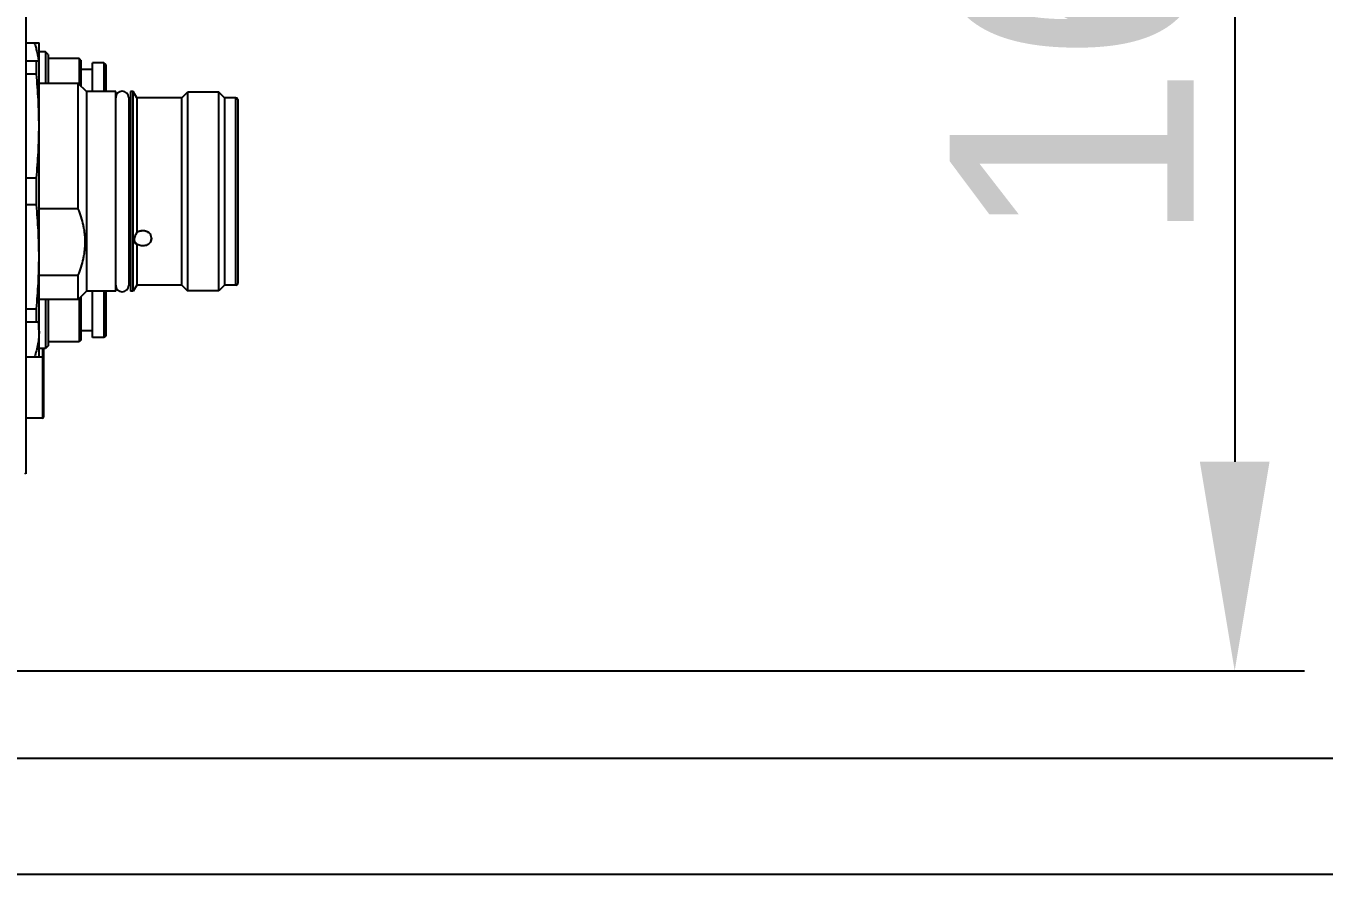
# Model space of a CAD drawing. Header units: millimetres. Extents: x 4086 to 8300, y 123 to 1549.
# Drawn here: x 7021.01 to 7058.25, y 979.22 to 1003.54 of the extents above; entities that cross this region are included whole.
import ezdxf

# ---------------------------------------------------------------- set-up
doc = ezdxf.new("R2010")
doc.units = ezdxf.units.MM
doc.layers.add('外形图', color=7, linetype='Continuous')
doc.layers.add('尺寸标注', color=7, linetype='Continuous')
doc.styles.add('思源黑', font='SourceHanSansCN-Normal.ttf')
doc.dimstyles.new('尺寸标注_1_4比例', dxfattribs={"dimtxt": 7, "dimasz": 6, "dimexe": 2, "dimexo": 1.5, "dimgap": 1, "dimtad": 1, "dimdec": 1, "dimlfac": 4, "dimdsep": 46, "dimtxsty": '思源黑', "dimcen": 0.09, "dimadec": 0, "dimazin": 0, "dimtp": 0.01, "dimtm": 0.01, "dimtfac": 1, "dimtdec": 1, "dimtofl": 0, "dimtmove": 0, "dimatfit": 3, "dimfxl": 1, "dimtolj": 1, "dimarcsym": 0})

# ---------------------------------------------------------------- blocks, each defined once
blk = doc.blocks.new('*D945')
at = {"layer": 'Defpoints', "color": 0}
for p in [(6972.764, 1025.043), (7012.764, 985.043), (7055.689, 985.043)]:
    blk.add_point(p, dxfattribs=at)
at = {"layer": '尺寸标注', "color": 0, "lineweight": -2}
for p, q in [((6974.264, 1025.043), (7057.689, 1025.043)), ((7055.689, 1019.043), (7055.689, 991.043)), ((7014.264, 985.043), (7057.689, 985.043))]:
    blk.add_line(p, q, dxfattribs=at)
at = {"layer": '尺寸标注', "color": 0}
for points in [[(7056.689, 1019.043), (7054.689, 1019.043), (7055.689, 1025.043)], [(7054.689, 991.043), (7056.689, 991.043), (7055.689, 985.043)]]:
    blk.add_solid(points, dxfattribs=at)
at = {"layer": '尺寸标注', "color": 0, "insert": (7051.064, 1005.043), "char_height": 7, "attachment_point": 5, "rotation": 90, "style": '思源黑'}
blk.add_mtext('\\A1;160', dxfattribs=at)
blk = doc.blocks.new('*D947')
at = {"layer": 'Defpoints', "color": 0}
for p in [(6975.889, 1027.543), (6975.889, 982.543), (7080.178, 982.543)]:
    blk.add_point(p, dxfattribs=at)
at = {"layer": '尺寸标注', "color": 0, "lineweight": -2}
for p, q in [((6977.389, 1027.543), (7082.178, 1027.543)), ((7080.178, 1021.543), (7080.178, 988.543)), ((6977.389, 982.543), (7082.178, 982.543))]:
    blk.add_line(p, q, dxfattribs=at)
at = {"layer": '尺寸标注', "color": 0}
for points in [[(7081.178, 1021.543), (7079.178, 1021.543), (7080.178, 1027.543)], [(7079.178, 988.543), (7081.178, 988.543), (7080.178, 982.543)]]:
    blk.add_solid(points, dxfattribs=at)
at = {"layer": '尺寸标注', "color": 0, "insert": (7075.554, 1005.043), "char_height": 7, "attachment_point": 5, "rotation": 90, "style": '思源黑'}
blk.add_mtext('\\A1;180', dxfattribs=at)
blk = doc.blocks.new('*D948')
at = {"layer": 'Defpoints', "color": 0}
for p in [(6992.764, 1030.868), (6992.87, 979.217), (7106.779, 979.217)]:
    blk.add_point(p, dxfattribs=at)
at = {"layer": '尺寸标注', "color": 0, "lineweight": -2}
for p, q in [((6994.264, 1030.868), (7108.779, 1030.868)), ((7106.779, 1024.868), (7106.779, 985.217)), ((6994.37, 979.217), (7108.779, 979.217))]:
    blk.add_line(p, q, dxfattribs=at)
at = {"layer": '尺寸标注', "color": 0}
for points in [[(7107.779, 1024.868), (7105.779, 1024.868), (7106.779, 1030.868)], [(7105.779, 985.217), (7107.779, 985.217), (7106.779, 979.217)]]:
    blk.add_solid(points, dxfattribs=at)
at = {"layer": '尺寸标注', "color": 0, "insert": (7102.155, 1005.043), "char_height": 7, "attachment_point": 5, "rotation": 90, "style": '思源黑'}
blk.add_mtext('\\A1;\\A1;206.5', dxfattribs=at)

msp = doc.modelspace()

# ---------------------------------------------------------------- linework, layer by layer
at = {"layer": '外形图'}
for p, q in [((7021.014, 1019.3931), (7021.014, 990.6927)), ((7021.014, 1003.0586), (7021.389, 1003.0586)), ((7021.389, 994.043), (7021.389, 1003.0586)), ((7021.014, 1002.543), (7021.389, 1002.543)), ((7021.314, 1002.1563), (7021.314, 1002.543)), ((7021.5765, 1002.793), (7021.389, 1002.793)), ((7021.6515, 1002.718), (7021.5765, 1002.793)), ((7021.5765, 1002.793), (7021.5765, 1001.893)), ((7021.6515, 1002.718), (7021.6515, 1001.893)), ((7022.5365, 1002.6055), (7021.6515, 1002.6055)), ((7022.5865, 1002.5555), (7022.5365, 1002.6055)), ((7022.5365, 1002.6055), (7022.5365, 1001.8705)), ((7022.5865, 1002.5555), (7022.5865, 1001.8205)), ((7023.2515, 1002.4805), (7022.919, 1002.4805)), ((7022.919, 1001.6555), (7022.919, 1002.4805)), ((7023.3015, 1002.4305), (7023.2515, 1002.4805)), ((7023.2515, 1002.4805), (7023.2515, 1001.6555)), ((7021.314, 1002.1563), (7021.014, 1002.1563)), ((7022.919, 1002.293), (7022.5865, 1002.293)), ((7023.3015, 1002.4305), (7023.3015, 1001.6555)), ((7022.514, 1001.893), (7021.389, 1001.893)), ((7022.7515, 1001.6555), (7022.514, 1001.893)), ((7022.514, 998.2917), (7022.514, 1001.893)), ((7023.589, 1001.6555), (7022.7515, 1001.6555)), ((7022.7515, 1001.6555), (7022.7515, 995.9305)), ((7023.589, 995.9305), (7023.589, 1001.6555)), ((7023.964, 1001.4805), (7023.964, 996.1055)), ((7024.014, 1001.4055), (7023.964, 1001.4055)), ((7024.089, 1001.6555), (7024.014, 1001.6555)), ((7024.014, 1001.6555), (7024.014, 995.9305)), ((7024.1901, 1001.4805), (7024.089, 1001.6555)), ((7024.089, 995.9305), (7024.089, 1001.6555)), ((7025.489, 1001.4805), (7024.1901, 1001.4805)), ((7024.1901, 1001.4805), (7024.1901, 997.6139)), ((7025.489, 1001.4805), (7025.6515, 1001.643)), ((7025.489, 996.1055), (7025.489, 1001.4805)), ((7026.5515, 1001.643), (7025.6515, 1001.643)), ((7025.6515, 1001.643), (7025.6515, 995.943)), ((7026.714, 1001.4805), (7026.5515, 1001.643)), ((7026.5515, 995.943), (7026.5515, 1001.643)), ((7027.039, 1001.4805), (7026.714, 1001.4805)), ((7026.714, 1001.4805), (7026.714, 996.1055)), ((7027.039, 996.1055), (7027.039, 1001.4805)), ((7027.089, 1001.4305), (7027.089, 996.1555)), ((7021.014, 999.1798), (7021.314, 999.1798)), ((7021.314, 998.4063), (7021.314, 999.1798)), ((7021.314, 998.4063), (7021.014, 998.4063)), ((7022.514, 998.2917), (7021.389, 998.2917)), ((7024.1879, 997.6102), (7024.1881, 997.6044)), ((7024.1881, 997.2967), (7024.1879, 997.2909)), ((7024.1901, 997.2892), (7024.1901, 996.1055)), ((7024.5849, 997.552), (7024.5905, 997.552)), ((7024.5905, 997.3491), (7024.5849, 997.3491)), ((7021.389, 996.3943), (7022.514, 996.3943)), ((7022.514, 995.693), (7022.514, 996.3943)), ((7024.014, 996.1805), (7023.964, 996.1805)), ((7022.7515, 995.9305), (7022.514, 995.693)), ((7022.5865, 995.7655), (7022.5865, 994.5305)), ((7023.589, 995.9305), (7022.7515, 995.9305)), ((7022.919, 994.6055), (7022.919, 995.9305)), ((7023.2515, 995.9305), (7023.2515, 994.6055)), ((7023.3015, 995.9305), (7023.3015, 994.6555)), ((7024.089, 995.9305), (7024.014, 995.9305)), ((7024.1901, 996.1055), (7024.089, 995.9305)), ((7025.489, 996.1055), (7024.1901, 996.1055)), ((7025.489, 996.1055), (7025.6515, 995.943)), ((7026.5515, 995.943), (7025.6515, 995.943)), ((7026.714, 996.1055), (7026.5515, 995.943)), ((7027.039, 996.1055), (7026.714, 996.1055)), ((7021.014, 995.4298), (7021.314, 995.4298)), ((7021.314, 995.043), (7021.314, 995.4298)), ((7022.514, 995.693), (7021.389, 995.693)), ((7021.5765, 995.693), (7021.5765, 994.293)), ((7021.6515, 995.693), (7021.6515, 994.368)), ((7022.5365, 995.7155), (7022.5365, 994.4805)), ((7021.389, 995.043), (7021.014, 995.043)), ((7022.919, 994.793), (7022.5865, 994.793)), ((7023.3015, 994.6555), (7023.2515, 994.6055)), ((7021.5765, 994.293), (7021.389, 994.293)), ((7021.489, 994.293), (7021.489, 992.293)), ((7021.514, 994.293), (7021.514, 992.318)), ((7021.6515, 994.368), (7021.5765, 994.293)), ((7022.5365, 994.4805), (7021.6515, 994.4805)), ((7022.5865, 994.5305), (7022.5365, 994.4805)), ((7023.2515, 994.6055), (7022.919, 994.6055)), ((7021.489, 994.043), (7021.014, 994.043)), ((7021.489, 992.293), (7021.014, 992.293)), ((7021.014, 990.6929), (7020.9805, 990.7094))]:
    msp.add_line(p, q, dxfattribs=at)
for centre, radius, start, end in [((7023.7765, 1001.4805), 0.1875, 0, 180), ((7027.039, 1001.4305), 0.05, 0, 90), ((7024.9354, 997.1686), 0.8683, 149.14468, 149.42595), ((7027.039, 996.1555), 0.05, 270, 0), ((7023.7765, 996.1055), 0.1875, 180, 0), ((7019.3725, 994.7839), 2.0166, 0.03807, 7.38271), ((7021.489, 994.018), 0.025, 0, 90), ((7021.489, 992.318), 0.025, 270, 0)]:
    msp.add_arc(centre, radius, start, end, dxfattribs=at)
for points, knots in [([(7021.2537, 1003.0586), (7021.2677, 1003.0165), (7021.2942, 1002.9318), (7021.3282, 1002.8035), (7021.3556, 1002.6739), (7021.369, 1002.5867), (7021.3742, 1002.543)], [0, 0, 0, 0, 0.2510796, 0.5014108, 0.7510205, 1, 1, 1, 1]), ([(7021.389, 1000.6681), (7021.389, 1000.7922), (7021.3857, 1001.0406), (7021.3711, 1001.413), (7021.3473, 1001.7849), (7021.3259, 1002.0325), (7021.314, 1002.1563)], [0, 0, 0, 0, 0.2499028, 0.4998481, 0.7498721, 1, 1, 1, 1]), ([(7021.314, 999.1798), (7021.3259, 999.3035), (7021.3473, 999.5511), (7021.3711, 999.9231), (7021.3857, 1000.2955), (7021.389, 1000.5439), (7021.389, 1000.6681)], [0, 0, 0, 0, 0.2501279, 0.5001519, 0.7500972, 1, 1, 1, 1]), ([(7021.389, 996.9181), (7021.389, 997.0422), (7021.3857, 997.2906), (7021.3711, 997.663), (7021.3473, 998.0349), (7021.3259, 998.2825), (7021.314, 998.4063)], [0, 0, 0, 0, 0.2499028, 0.4998481, 0.7498721, 1, 1, 1, 1]), ([(7022.714, 997.343), (7022.714, 997.3834), (7022.7118, 997.4642), (7022.7017, 997.5851), (7022.6851, 997.7055), (7022.6545, 997.8651), (7022.6012, 998.0622), (7022.545, 998.2158), (7022.514, 998.2917)], [0, 0, 0, 0, 0.1241765, 0.2484476, 0.3729029, 0.4976197, 0.7480051, 1, 1, 1, 1]), ([(7024.1879, 997.6102), (7024.2023, 997.6222), (7024.2346, 997.6431), (7024.2888, 997.6636), (7024.3471, 997.6729), (7024.4061, 997.6703), (7024.463, 997.6562), (7024.5148, 997.6311), (7024.5586, 997.5963), (7024.5814, 997.5674), (7024.5905, 997.552)], [0, 0, 0, 0, 0.1232141, 0.2497824, 0.3784643, 0.5076397, 0.6356018, 0.7608578, 0.8824124, 1, 1, 1, 1]), ([(7024.1901, 997.6139), (7024.1973, 997.6199), (7024.2125, 997.6313), (7024.2371, 997.6458), (7024.2634, 997.6577), (7024.3004, 997.6699), (7024.3489, 997.6777), (7024.398, 997.6752), (7024.4362, 997.667), (7024.4639, 997.658), (7024.4903, 997.6462), (7024.523, 997.627), (7024.5589, 997.5972), (7024.5814, 997.5676), (7024.5905, 997.552)], [0, 0, 0, 0, 0.06162, 0.1239803, 0.186971, 0.2504647, 0.37823, 0.506299, 0.5701669, 0.6336721, 0.6966777, 0.7590568, 0.8813151, 1, 1, 1, 1]), ([(7022.514, 996.3943), (7022.545, 996.4702), (7022.6012, 996.6238), (7022.6545, 996.821), (7022.6851, 996.9806), (7022.7017, 997.1009), (7022.7118, 997.2218), (7022.714, 997.3026), (7022.714, 997.343)], [0, 0, 0, 0, 0.2519949, 0.5023803, 0.6270971, 0.7515524, 0.8758235, 1, 1, 1, 1]), ([(7024.1881, 997.6044), (7024.1789, 997.5881), (7024.161, 997.5541), (7024.1417, 997.5093), (7024.1288, 997.4712), (7024.1208, 997.4416), (7024.1155, 997.4123), (7024.114, 997.3928), (7024.114, 997.3834)], [0, 0, 0, 0, 0.2386387, 0.4904467, 0.6205783, 0.7516245, 0.880026, 1, 1, 1, 1]), ([(7024.114, 997.3834), (7024.114, 997.3751), (7024.115, 997.3599), (7024.1201, 997.3394), (7024.1281, 997.3234), (7024.1381, 997.3117), (7024.1496, 997.3038), (7024.162, 997.299), (7024.1749, 997.2967), (7024.1837, 997.2965), (7024.1881, 997.2967)], [0, 0, 0, 0, 0.1899867, 0.3493735, 0.4819772, 0.5959462, 0.6994886, 0.7988968, 0.8982714, 1, 1, 1, 1]), ([(7024.1881, 997.2967), (7024.1788, 997.3047), (7024.1614, 997.3222), (7024.1403, 997.3519), (7024.1249, 997.3843), (7024.1187, 997.4072), (7024.1168, 997.4187)], [0, 0, 0, 0, 0.2577718, 0.5097466, 0.7567045, 1, 1, 1, 1]), ([(7024.5905, 997.3491), (7024.5814, 997.3337), (7024.5586, 997.3048), (7024.5148, 997.27), (7024.463, 997.2449), (7024.4061, 997.2307), (7024.3471, 997.2282), (7024.2888, 997.2375), (7024.2346, 997.258), (7024.2023, 997.2789), (7024.1879, 997.2909)], [0, 0, 0, 0, 0.1175876, 0.2391422, 0.3643982, 0.4923603, 0.6215357, 0.7502176, 0.8767859, 1, 1, 1, 1]), ([(7024.614, 997.4493), (7024.614, 997.4581), (7024.6128, 997.4759), (7024.6072, 997.5022), (7024.598, 997.5278), (7024.5896, 997.5441), (7024.5849, 997.552)], [0, 0, 0, 0, 0.2452623, 0.4931795, 0.744576, 1, 1, 1, 1]), ([(7024.5849, 997.3491), (7024.5896, 997.3566), (7024.598, 997.3723), (7024.6072, 997.3971), (7024.6128, 997.4229), (7024.614, 997.4405), (7024.614, 997.4493)], [0, 0, 0, 0, 0.2522234, 0.5020575, 0.7508564, 1, 1, 1, 1]), ([(7024.614, 997.4493), (7024.614, 997.4406), (7024.6126, 997.4231), (7024.607, 997.3974), (7024.5979, 997.3725), (7024.5896, 997.3567), (7024.5849, 997.3491)], [0, 0, 0, 0, 0.2471068, 0.4954452, 0.7460993, 1, 1, 1, 1]), ([(7021.314, 995.4298), (7021.3259, 995.5535), (7021.3473, 995.8011), (7021.3711, 996.1731), (7021.3857, 996.5455), (7021.389, 996.7939), (7021.389, 996.9181)], [0, 0, 0, 0, 0.2501279, 0.5001519, 0.7500972, 1, 1, 1, 1]), ([(7021.389, 994.7852), (7021.389, 994.7225), (7021.383, 994.5967), (7021.3565, 994.4095), (7021.3148, 994.2246), (7021.2786, 994.1032), (7021.2588, 994.043)], [0, 0, 0, 0, 0.2488792, 0.4982933, 0.7486145, 1, 1, 1, 1])]:
    msp.add_open_spline(points, degree=3, knots=knots, dxfattribs=at)

# ---------------------------------------------------------------- dimensions: what is measured, and where the dimension line sits
at = {"layer": '尺寸标注'}
dim = msp.add_linear_dim(base=(7106.779, 979.2175), p1=(6992.764, 1030.8683), p2=(6992.8696, 979.2175), angle=90, text='\\A1;206.5', dimstyle='尺寸标注_1_4比例', dxfattribs=at)
dim.commit()
dim.dimension.update_dxf_attribs({"geometry": '*D948', "text_midpoint": (7106.779, 1005.0429), "dimtype": 160})
for base, p1, p2, picture, middle in [((7080.1782, 982.543), (6975.889, 1027.543), (6975.889, 982.543), '*D947', (7080.1782, 1005.043)), ((7055.6886, 985.043), (6972.764, 1025.043), (7012.764, 985.043), '*D945', (7055.6886, 1005.043))]:
    dim = msp.add_linear_dim(base=base, p1=p1, p2=p2, angle=90, dimstyle='尺寸标注_1_4比例', dxfattribs=at)
    dim.commit()
    dim.dimension.update_dxf_attribs({"geometry": picture, "text_midpoint": middle, "dimtype": 160})

doc.saveas('drawing.dxf')
